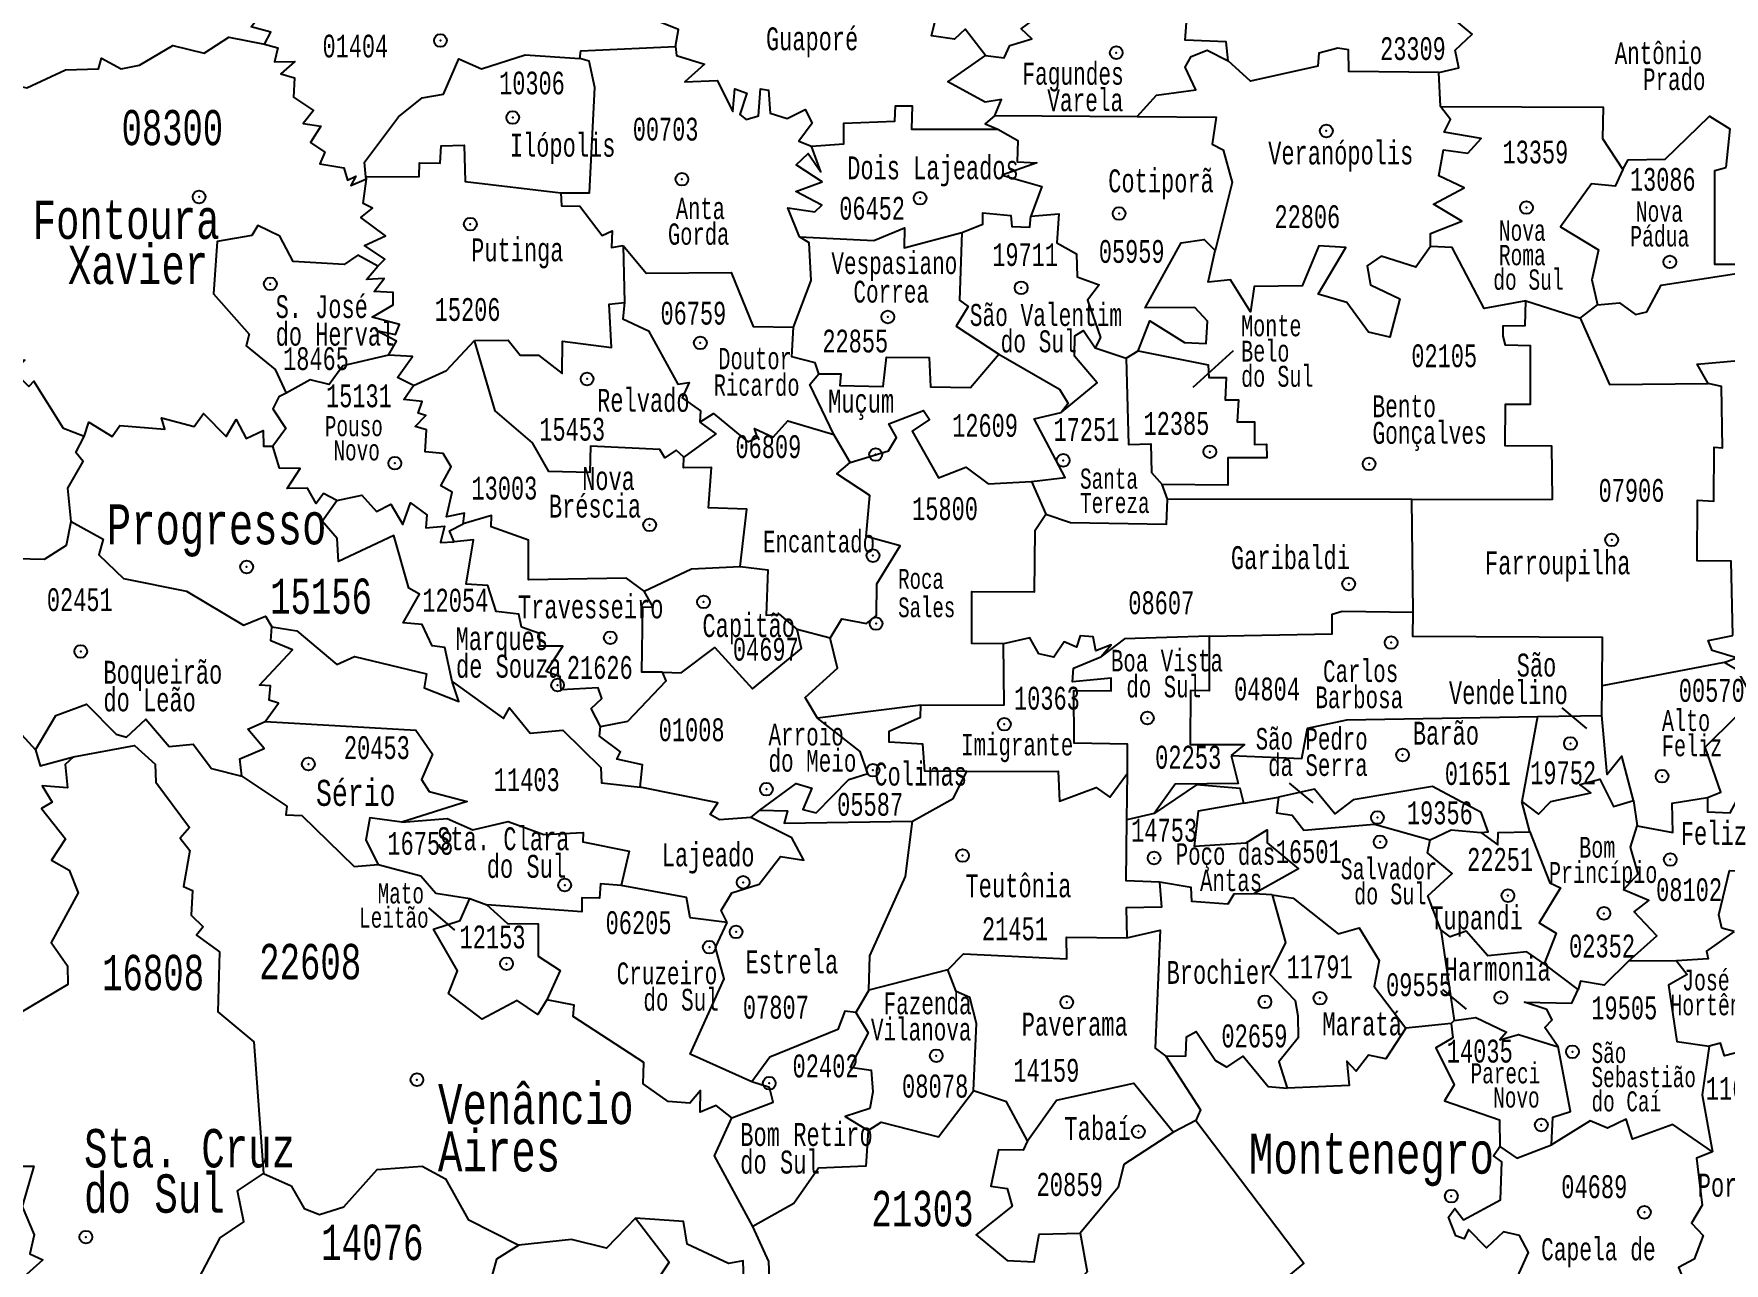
# Model space of a CAD drawing. Header units: millimetres. Extents: x 9851 to 10267, y 23387 to 23778.
# Drawn here: x 10066.13 to 10078.07, y 23427.43 to 23436.12 of the extents above; entities that cross this region are included whole.
import ezdxf
from ezdxf.enums import TextEntityAlignment as Align

# ---------------------------------------------------------------- set-up
doc = ezdxf.new("R2010")
doc.units = ezdxf.units.MM
doc.layers.add('3', color=7, linetype='Continuous')
doc.styles.add('MONOTXT', font='MONOTXT', dxfattribs={"height": 0.2})

# ---------------------------------------------------------------- blocks, each defined once
blk = doc.blocks.new('SEDE')
at = {"layer": '3', "color": 7, "linetype": 'Continuous'}
blk.add_circle((0, 0), 0.00451, dxfattribs=at)

msp = doc.modelspace()

# ---------------------------------------------------------------- linework, layer by layer
at = {"color": 7, "linetype": 'Continuous'}
for p, q in [((10076.064, 23435.605), (10076.052, 23435.845)), ((10072.917, 23435.542), (10073.922, 23435.535)), ((10068.476, 23435.093), (10068.471, 23435.109)), ((10070.291, 23434.622), (10070.299, 23434.221)), ((10076.668, 23434.233), (10077.052, 23434.109)), ((10077.052, 23434.109), (10077.175, 23434.204)), ((10073.625, 23433.9), (10073.843, 23433.828)), ((10073.843, 23433.828), (10073.929, 23433.878)), ((10074.6, 23433.879), (10074.315, 23433.62)), ((10071.895, 23433.09), (10071.779, 23433.289)), ((10073.174, 23432.955), (10073.277, 23432.726)), ((10074.135, 23432.83), (10074.098, 23432.935)), ((10075.863, 23432.828), (10074.135, 23432.83)), ((10075.872, 23432.032), (10075.863, 23432.828)), ((10071.752, 23431.85), (10071.519, 23431.91)), ((10078.068, 23431.676), (10077.208, 23431.513)), ((10077.205, 23431.302), (10077.208, 23431.513)), ((10072.394, 23431.375), (10071.664, 23431.283)), ((10076.751, 23431.296), (10076.639, 23430.695)), ((10076.751, 23431.296), (10077.205, 23431.302)), ((10076.922, 23431.356), (10077.095, 23431.211)), ((10073.849, 23430.565), (10073.854, 23430.896)), ((10075.165, 23430.686), (10074.999, 23430.825)), ((10074.676, 23430.683), (10074.921, 23430.725)), ((10076.695, 23430.48), (10076.639, 23430.695)), ((10077.429, 23430.702), (10077.454, 23430.524)), ((10071.192, 23430.582), (10071.256, 23430.635)), ((10074.041, 23430.611), (10073.849, 23430.565)), ((10069.207, 23430.011), (10069.327, 23429.964)), ((10074.875, 23430.036), (10074.747, 23430.043)), ((10069.101, 23429.787), (10068.918, 23429.943)), ((10076.067, 23429.789), (10076.162, 23429.148)), ((10072.583, 23429.505), (10072.025, 23429.362)), ((10077.038, 23429.368), (10076.797, 23429.549)), ((10077.733, 23429.569), (10077.393, 23429.568)), ((10072.025, 23429.362), (10071.933, 23429.205)), ((10076.078, 23429.368), (10076.245, 23429.228)), ((10076.14, 23429.126), (10075.819, 23429.095)), ((10076.14, 23429.126), (10076.162, 23429.148)), ((10074.336, 23428.441), (10074.178, 23428.359))]:
    msp.add_line(p, q, dxfattribs=at)
for points in [[(10072.849, 23435.965), (10072.706, 23436.151), (10072.631, 23436.081), (10072.468, 23436.105), (10072.495, 23436.211), (10072.398, 23436.436), (10072.172, 23436.379), (10072.129, 23436.464), (10072.351, 23436.524), (10072.405, 23436.625), (10072.063, 23436.763), (10072.087, 23436.843), (10072.247, 23436.902), (10072.28, 23436.999), (10072.394, 23436.948), (10072.449, 23437.054)], [(10067.755, 23436.046), (10067.8, 23436.131), (10067.663, 23436.169), (10067.79, 23436.33), (10067.628, 23436.317), (10067.701, 23436.375), (10067.641, 23436.394), (10067.657, 23436.51), (10067.478, 23436.577), (10067.484, 23436.663)], [(10072.849, 23435.965), (10072.981, 23435.948), (10073.023, 23436.036), (10073.177, 23436.082), (10073.103, 23436.154), (10073.237, 23436.252), (10073.21, 23436.497), (10073.594, 23436.516)], [(10074.564, 23435.928), (10074.55, 23436.061), (10074.26, 23436.073), (10074.275, 23436.259), (10074.061, 23436.512)], [(10070.66, 23436.03), (10070.68, 23436.149), (10070.431, 23436.248), (10070.583, 23436.377)], [(10076.052, 23435.845), (10076.195, 23435.878), (10076.169, 23436.002), (10076.288, 23436.115), (10076.138, 23436.241)], [(10065.799, 23434.439), (10065.848, 23434.616), (10065.766, 23434.626), (10065.846, 23434.876), (10065.77, 23434.944), (10065.815, 23434.982), (10065.718, 23435.31), (10065.898, 23435.402), (10065.829, 23435.477), (10065.874, 23435.583), (10065.779, 23435.624), (10065.936, 23435.71), (10065.883, 23435.779), (10066.076, 23435.738), (10066.349, 23435.865), (10066.583, 23435.871), (10066.605, 23435.947), (10066.744, 23435.87), (10066.872, 23435.896), (10067.108, 23436.037), (10067.33, 23435.981), (10067.504, 23436.096), (10067.755, 23436.046)], [(10067.755, 23436.046), (10067.851, 23436.019), (10067.826, 23435.92), (10067.971, 23435.924), (10067.871, 23435.836), (10067.967, 23435.807), (10067.961, 23435.671), (10068.103, 23435.576), (10068.03, 23435.486), (10068.153, 23435.466), (10068.082, 23435.35), (10068.182, 23435.282), (10068.147, 23435.199), (10068.317, 23435.171), (10068.342, 23435.084), (10068.401, 23435.112), (10068.367, 23435.046), (10068.476, 23435.093)], [(10068.471, 23435.109), (10068.462, 23435.211), (10068.702, 23435.531), (10068.87, 23435.666), (10069.021, 23435.691), (10069.13, 23435.942), (10069.29, 23435.872), (10069.597, 23435.969), (10069.985, 23435.943)], [(10069.85, 23434.995), (10070.053, 23434.996), (10070.089, 23435.739), (10070.049, 23435.926), (10069.985, 23435.943)], [(10069.985, 23435.943), (10069.99, 23435.998), (10070.66, 23436.03)], [(10070.66, 23436.03), (10070.668, 23435.965), (10070.865, 23435.903), (10070.725, 23435.779), (10070.954, 23435.789), (10071.064, 23435.569), (10071.08, 23435.729), (10071.165, 23435.7), (10071.114, 23435.549), (10071.16, 23435.514), (10071.247, 23435.54), (10071.26, 23435.729), (10071.316, 23435.72), (10071.329, 23435.558), (10071.448, 23435.521), (10071.577, 23435.583), (10071.625, 23435.488), (10071.531, 23435.359), (10071.621, 23435.324)], [(10072.917, 23435.542), (10072.964, 23435.655), (10072.847, 23435.635), (10072.583, 23435.78), (10072.849, 23435.965)], [(10073.922, 23435.535), (10074.058, 23435.685), (10074.335, 23435.723), (10074.26, 23435.882), (10074.304, 23435.958), (10074.415, 23436.002), (10074.564, 23435.928)], [(10076.052, 23435.845), (10075.418, 23435.852), (10075.415, 23436.006), (10075.339, 23436.018), (10075.206, 23435.982), (10075.197, 23435.889), (10074.722, 23435.784), (10074.564, 23435.928)], [(10071.621, 23435.324), (10071.849, 23435.342), (10071.849, 23435.487), (10072.21, 23435.501), (10072.214, 23435.61), (10072.331, 23435.61), (10072.327, 23435.446), (10072.937, 23435.445)], [(10075.993, 23434.616), (10075.995, 23434.709), (10076.215, 23434.794), (10076.016, 23434.915), (10076.232, 23435.031), (10076.054, 23435.116), (10076.085, 23435.299), (10076.257, 23435.275), (10076.352, 23435.379), (10076.091, 23435.424), (10076.135, 23435.513), (10076.064, 23435.605)], [(10076.064, 23435.605), (10077.213, 23435.6), (10077.209, 23435.379), (10077.352, 23435.161)], [(10072.917, 23435.542), (10072.848, 23435.483), (10072.937, 23435.445)], [(10072.937, 23435.445), (10073.078, 23435.364), (10073.074, 23435.214), (10073.212, 23435.208), (10072.968, 23435.121), (10073.248, 23435.041), (10073.17, 23434.83)], [(10073.922, 23435.535), (10074.479, 23435.53), (10074.452, 23435.34), (10074.529, 23435.299), (10074.593, 23435.068), (10074.472, 23434.587)], [(10077.352, 23435.161), (10077.391, 23435.228), (10077.651, 23435.234), (10077.966, 23435.536), (10078.108, 23435.447), (10078.081, 23435.175)], [(10068.471, 23435.109), (10068.849, 23435.111), (10068.852, 23435.208), (10068.997, 23435.205), (10069.004, 23435.326), (10069.166, 23435.333), (10069.175, 23435.075), (10069.85, 23434.995)], [(10071.537, 23434.684), (10071.453, 23434.888), (10071.645, 23434.86), (10071.694, 23434.908), (10071.51, 23435.005), (10071.697, 23435.074), (10071.513, 23435.193), (10071.597, 23435.274), (10071.687, 23435.144), (10071.621, 23435.324)], [(10068.556, 23434.476), (10068.606, 23434.527), (10068.462, 23434.623), (10068.611, 23434.691), (10068.437, 23434.82), (10068.519, 23434.887), (10068.454, 23434.92), (10068.476, 23435.093)], [(10077.352, 23435.161), (10077.299, 23435.043), (10077.131, 23435.059), (10076.912, 23434.755), (10077.18, 23434.592), (10077.133, 23434.381), (10077.175, 23434.204)], [(10077.175, 23434.204), (10077.329, 23434.217), (10077.443, 23434.135), (10077.522, 23434.155), (10077.624, 23434.343), (10078.155, 23434.426), (10078.3, 23434.364), (10078.293, 23434.488), (10078.002, 23434.49), (10078.002, 23435.152), (10078.081, 23435.175)], [(10069.85, 23434.995), (10069.855, 23434.904), (10069.983, 23434.901), (10070.142, 23434.693), (10070.212, 23434.726), (10070.208, 23434.609), (10070.291, 23434.622)], [(10072.683, 23434.714), (10072.832, 23434.773), (10072.832, 23434.854), (10073.03, 23434.835), (10073.035, 23434.758), (10073.163, 23434.753), (10073.17, 23434.83)], [(10073.17, 23434.83), (10073.369, 23434.847), (10073.354, 23434.642), (10073.493, 23434.565), (10073.497, 23434.402), (10073.653, 23434.345), (10073.57, 23434.238), (10073.663, 23433.972), (10073.625, 23433.9)], [(10068.556, 23434.476), (10068.415, 23434.554), (10068.32, 23434.489), (10067.959, 23434.511), (10067.864, 23434.69), (10067.71, 23434.765), (10067.666, 23434.693), (10067.421, 23434.651), (10067.395, 23434.282), (10067.648, 23433.996), (10067.626, 23433.914), (10067.832, 23433.747), (10067.909, 23433.581)], [(10071.537, 23434.684), (10072.06, 23434.659), (10072.277, 23434.749), (10072.276, 23434.607), (10072.683, 23434.714)], [(10070.291, 23434.622), (10070.453, 23434.428), (10071.052, 23434.433), (10071.208, 23434.051), (10071.493, 23434.046)], [(10071.493, 23434.046), (10071.619, 23434.375), (10071.605, 23434.643), (10071.537, 23434.684)], [(10072.683, 23434.714), (10072.667, 23434.238), (10072.727, 23434.193), (10072.643, 23434.054), (10072.945, 23433.855)], [(10073.929, 23433.878), (10074.011, 23434.09), (10074.257, 23433.937), (10074.409, 23433.93), (10074.418, 23434.088), (10074.33, 23434.186), (10073.977, 23434.182), (10074.232, 23434.642), (10074.394, 23434.665), (10074.472, 23434.587)], [(10075.993, 23434.616), (10075.89, 23434.471), (10075.646, 23434.547), (10075.546, 23434.479), (10075.57, 23434.346), (10075.778, 23434.246), (10075.707, 23433.976), (10075.556, 23434.011), (10075.402, 23434.221), (10075.2, 23434.279), (10075.396, 23434.608), (10075.204, 23434.621), (10075.087, 23434.339), (10074.748, 23434.333), (10074.723, 23434.154), (10074.58, 23434.381), (10074.423, 23434.363), (10074.472, 23434.587)], [(10076.668, 23434.233), (10076.373, 23434.179), (10076.147, 23434.608), (10075.993, 23434.616)], [(10066.481, 23433.274), (10066.336, 23433.331), (10066.127, 23433.665), (10066.092, 23433.628), (10065.98, 23433.735), (10066.064, 23433.813), (10065.997, 23433.809), (10066.003, 23433.942), (10065.797, 23433.964), (10065.873, 23434.254), (10065.783, 23434.308), (10065.799, 23434.439)], [(10068.632, 23433.849), (10068.688, 23433.948), (10068.544, 23434.023), (10068.682, 23433.995), (10068.71, 23434.065), (10068.517, 23434.117), (10068.665, 23434.205), (10068.664, 23434.29), (10068.531, 23434.297), (10068.602, 23434.389), (10068.477, 23434.384), (10068.556, 23434.476)], [(10077.955, 23433.648), (10077.877, 23433.784), (10079.654, 23433.942), (10079.652, 23434.382)], [(10069.24, 23433.953), (10069.478, 23433.955), (10069.562, 23433.849), (10069.692, 23433.849), (10069.859, 23433.719), (10069.861, 23433.947), (10070.208, 23433.902), (10070.191, 23434.209), (10070.299, 23434.221)], [(10070.299, 23434.221), (10070.288, 23434.106), (10070.468, 23434.021), (10070.676, 23433.643), (10070.757, 23433.655), (10070.706, 23433.548), (10070.837, 23433.455), (10070.832, 23433.374)], [(10075.863, 23432.828), (10076.855, 23432.83), (10076.852, 23433.205), (10076.521, 23433.208), (10076.525, 23433.503), (10076.701, 23433.502), (10076.7, 23433.915), (10076.524, 23433.92), (10076.508, 23433.982), (10076.508, 23434.055), (10076.664, 23434.059), (10076.668, 23434.233)], [(10071.673, 23433.716), (10071.647, 23433.794), (10071.481, 23433.836), (10071.493, 23434.046)], [(10073.384, 23433.443), (10073.639, 23433.653), (10073.48, 23433.841), (10073.481, 23433.986), (10073.543, 23434.023), (10073.625, 23433.9)], [(10077.052, 23434.109), (10077.258, 23433.641), (10077.955, 23433.648)], [(10068.808, 23433.633), (10069.042, 23433.741), (10069.24, 23433.953)], [(10070.718, 23433.127), (10070.665, 23433.178), (10070.584, 23433.123), (10070.55, 23433.183), (10070.059, 23433.206), (10070.055, 23433.02), (10069.766, 23433.027), (10069.65, 23433.23), (10069.386, 23433.455), (10069.24, 23433.953)], [(10068.632, 23433.849), (10068.309, 23433.772), (10068.213, 23433.641), (10068.078, 23433.673), (10067.909, 23433.581)], [(10068.808, 23433.633), (10068.695, 23433.691), (10068.802, 23433.838), (10068.632, 23433.849)], [(10071.673, 23433.716), (10071.827, 23433.717), (10071.822, 23433.633), (10072.128, 23433.628), (10072.151, 23433.835), (10072.451, 23433.833), (10072.461, 23433.625), (10072.743, 23433.621), (10072.945, 23433.855)], [(10072.945, 23433.855), (10073.372, 23433.607), (10073.433, 23433.506), (10073.384, 23433.443)], [(10073.843, 23433.828), (10073.86, 23433.217), (10074.018, 23433.221), (10074.024, 23433.02), (10074.098, 23432.935)], [(10073.929, 23433.878), (10074.423, 23433.781), (10074.428, 23433.691), (10074.55, 23433.691), (10074.544, 23433.532), (10074.637, 23433.533), (10074.627, 23433.378), (10074.75, 23433.378), (10074.75, 23433.218), (10074.835, 23433.22), (10074.837, 23433.122), (10074.561, 23433.122), (10074.562, 23432.929), (10074.098, 23432.935)], [(10071.779, 23433.289), (10071.608, 23433.642), (10071.673, 23433.716)], [(10067.909, 23433.581), (10067.857, 23433.553), (10067.815, 23433.469), (10067.906, 23433.331), (10067.815, 23433.205)], [(10069.16, 23432.656), (10069.169, 23432.733), (10069.042, 23432.706), (10069.083, 23432.88), (10069.001, 23432.925), (10069.074, 23433.059), (10069.018, 23433.154), (10068.891, 23433.165), (10068.9, 23433.32), (10068.821, 23433.345), (10068.895, 23433.421), (10068.842, 23433.439), (10068.871, 23433.522), (10068.74, 23433.536), (10068.808, 23433.633)], [(10078.131, 23431.867), (10078.119, 23432.392), (10077.878, 23432.395), (10077.881, 23432.823), (10077.996, 23432.818), (10077.997, 23433.198), (10078.056, 23433.194), (10078.051, 23433.627), (10077.955, 23433.648)], [(10066.481, 23433.274), (10066.516, 23433.375), (10066.68, 23433.274), (10066.734, 23433.351), (10067.051, 23433.326), (10067.028, 23433.406), (10067.259, 23433.344), (10067.324, 23433.437), (10067.485, 23433.273), (10067.555, 23433.394), (10067.627, 23433.26), (10067.747, 23433.315), (10067.75, 23433.205), (10067.815, 23433.205)], [(10070.832, 23433.374), (10070.928, 23433.436), (10071.171, 23433.235), (10071.239, 23433.267), (10071.218, 23433.33), (10071.35, 23433.268), (10071.453, 23433.385), (10071.779, 23433.289)], [(10071.895, 23433.09), (10072.165, 23433.172), (10072.222, 23433.266), (10072.167, 23433.363), (10072.413, 23433.458), (10072.454, 23433.394), (10072.333, 23433.311), (10072.519, 23432.981), (10072.712, 23433.057), (10072.87, 23432.94), (10073.174, 23432.955)], [(10073.174, 23432.955), (10073.413, 23432.983), (10073.195, 23433.398), (10073.384, 23433.443)], [(10070.832, 23433.374), (10070.945, 23433.292), (10070.718, 23433.127)], [(10066.39, 23432.674), (10066.367, 23432.908), (10066.474, 23433.096), (10066.424, 23433.16), (10066.481, 23433.274)], [(10068.268, 23432.822), (10068.172, 23432.87), (10068.121, 23432.8), (10068.06, 23432.909), (10067.917, 23432.907), (10068.008, 23433.048), (10067.863, 23433.049), (10067.815, 23433.205)], [(10071.117, 23432.356), (10071.164, 23432.761), (10070.892, 23432.769), (10070.915, 23433.055), (10070.716, 23433.053), (10070.718, 23433.127)], [(10071.752, 23431.85), (10071.836, 23431.985), (10072.009, 23431.952), (10072.081, 23432.01), (10072.082, 23432.232), (10072.247, 23432.501), (10072.008, 23432.568), (10072.032, 23432.858), (10071.8, 23433.011), (10071.895, 23433.09)], [(10069.083, 23431.544), (10069.03, 23431.783), (10068.94, 23431.795), (10068.87, 23431.945), (10068.736, 23431.957), (10068.851, 23432.161), (10068.777, 23432.203), (10068.669, 23432.575), (10068.278, 23432.39), (10068.27, 23432.553), (10068.164, 23432.676), (10068.268, 23432.822)], [(10068.268, 23432.822), (10068.443, 23432.86), (10068.547, 23432.743), (10068.648, 23432.795), (10068.733, 23432.652), (10068.788, 23432.805), (10068.902, 23432.721), (10068.896, 23432.629), (10069.027, 23432.641), (10069, 23432.526), (10069.096, 23432.529)], [(10073.277, 23432.726), (10073.45, 23432.666), (10074.128, 23432.655), (10074.135, 23432.83)], [(10070.439, 23432.181), (10070.313, 23432.274), (10069.621, 23432.261), (10069.622, 23432.542), (10069.357, 23432.636), (10069.36, 23432.715), (10069.16, 23432.656)], [(10072.978, 23431.81), (10072.753, 23431.812), (10072.754, 23432.178), (10073.197, 23432.177), (10073.202, 23432.611), (10073.277, 23432.726)], [(10065.635, 23432.381), (10065.75, 23432.335), (10065.9, 23432.361), (10065.896, 23432.414), (10066.202, 23432.407), (10066.357, 23432.506), (10066.39, 23432.674)], [(10066.39, 23432.674), (10066.617, 23432.548), (10066.585, 23432.437), (10066.759, 23432.27), (10067.205, 23432.181), (10067.608, 23431.941), (10067.763, 23432.005), (10067.808, 23431.928)], [(10069.096, 23432.529), (10069.064, 23432.607), (10069.16, 23432.656)], [(10070.131, 23431.226), (10070.063, 23431.352), (10070.139, 23431.423), (10070.114, 23431.497), (10069.853, 23431.485), (10069.845, 23431.575), (10069.745, 23431.613), (10069.863, 23431.792), (10069.702, 23431.793), (10069.698, 23431.883), (10069.573, 23431.927), (10069.552, 23432.018), (10069.394, 23432.038), (10069.333, 23432.221), (10069.18, 23432.231), (10069.232, 23432.543), (10069.096, 23432.529)], [(10070.439, 23432.181), (10070.774, 23432.34), (10071.117, 23432.356)], [(10071.117, 23432.356), (10071.312, 23432.331), (10071.3, 23432.012), (10071.392, 23432.019), (10071.519, 23431.91)], [(10070.568, 23431.608), (10070.421, 23431.61), (10070.43, 23432.071), (10070.502, 23432.069), (10070.439, 23432.181)], [(10074.43, 23431.864), (10075.3, 23431.879), (10075.299, 23432.018), (10075.37, 23432.039), (10075.872, 23432.032)], [(10077.208, 23431.513), (10077.21, 23431.854), (10075.87, 23431.86), (10075.872, 23432.032)], [(10067.761, 23431.261), (10067.856, 23431.39), (10067.789, 23431.411), (10067.798, 23431.513), (10067.72, 23431.516), (10067.953, 23431.767), (10067.802, 23431.83), (10067.808, 23431.928)], [(10067.808, 23431.928), (10067.984, 23431.902), (10068.267, 23431.664), (10068.392, 23431.719), (10068.9, 23431.598), (10068.885, 23431.498), (10069.128, 23431.401), (10069.083, 23431.544)], [(10070.568, 23431.608), (10070.7, 23431.603), (10070.937, 23431.783), (10071.203, 23431.491), (10071.549, 23431.777), (10071.519, 23431.91)], [(10073.665, 23431.716), (10073.738, 23431.802), (10073.629, 23431.759), (10073.611, 23431.859), (10073.518, 23431.865), (10073.492, 23431.785), (10073.405, 23431.824), (10073.332, 23431.714), (10073.228, 23431.738), (10073.163, 23431.852), (10072.978, 23431.81)], [(10074.43, 23431.864), (10073.831, 23431.844), (10073.665, 23431.716)], [(10074.43, 23431.864), (10074.43, 23431.478), (10074.299, 23431.479), (10074.296, 23431.099), (10074.679, 23431.098), (10074.585, 23431.02)], [(10078.068, 23431.676), (10078.157, 23431.711), (10077.983, 23431.762), (10077.956, 23431.832), (10078.131, 23431.867)], [(10071.664, 23431.283), (10071.576, 23431.429), (10071.804, 23431.638), (10071.752, 23431.85)], [(10072.394, 23431.375), (10072.981, 23431.378), (10072.978, 23431.81)], [(10073.854, 23430.896), (10073.853, 23431.101), (10073.476, 23431.108), (10073.474, 23431.48), (10073.739, 23431.478), (10073.738, 23431.566), (10073.464, 23431.541), (10073.472, 23431.638), (10073.665, 23431.716)], [(10077.951, 23430.724), (10078.046, 23430.76), (10077.935, 23431.079), (10078.154, 23431.295), (10078.37, 23431.246), (10078.162, 23431.623), (10078.068, 23431.676)], [(10069.083, 23431.544), (10069.445, 23431.281), (10069.487, 23431.356), (10069.633, 23431.179), (10069.864, 23431.2), (10070.133, 23430.935), (10070.137, 23430.827), (10070.411, 23430.796)], [(10070.131, 23431.226), (10070.323, 23431.263), (10070.594, 23431.548), (10070.568, 23431.608)], [(10065.431, 23431.481), (10065.733, 23431.334), (10065.865, 23431.356), (10066.138, 23431.061)], [(10066.138, 23431.061), (10066.282, 23431.302), (10066.498, 23431.382), (10066.707, 23431.171), (10066.78, 23431.15), (10066.918, 23431.276), (10067.083, 23431.084), (10067.251, 23431.1), (10067.381, 23430.929), (10067.597, 23430.874)], [(10071.256, 23430.635), (10071.513, 23430.823), (10071.623, 23430.79), (10071.559, 23430.638), (10071.654, 23430.616), (10071.884, 23430.85), (10072.019, 23430.894), (10071.965, 23431.049), (10071.664, 23431.283)], [(10072.717, 23430.908), (10072.422, 23430.91), (10072.408, 23431.101), (10072.17, 23431.114), (10072.169, 23431.191), (10072.391, 23431.29), (10072.394, 23431.375)], [(10074.585, 23431.02), (10075.085, 23431), (10075.124, 23431.214), (10075.403, 23431.271), (10076.751, 23431.296)], [(10077.429, 23430.702), (10077.345, 23431.016), (10077.243, 23430.886), (10077.205, 23431.302)], [(10067.597, 23430.874), (10067.582, 23430.996), (10067.753, 23431.07), (10067.638, 23431.205), (10067.761, 23431.261)], [(10067.761, 23431.261), (10068.825, 23431.198), (10068.942, 23431.03), (10068.866, 23430.85), (10068.919, 23430.766), (10069.188, 23430.695), (10068.727, 23430.55)], [(10070.411, 23430.796), (10070.426, 23430.955), (10070.245, 23430.995), (10070.271, 23431.047), (10070.123, 23431.156), (10070.131, 23431.226)], [(10066.138, 23431.061), (10066.17, 23430.948), (10066.407, 23431.011)], [(10066.407, 23431.011), (10066.838, 23431.09), (10066.983, 23430.959), (10066.988, 23430.831), (10067.226, 23430.511), (10067.16, 23430.435), (10067.228, 23430.35), (10067.184, 23430.094), (10067.248, 23430.067), (10067.237, 23429.893), (10067.322, 23429.81), (10067.276, 23429.751), (10067.439, 23429.633), (10067.427, 23429.209), (10067.68, 23428.998), (10067.749, 23428.067)], [(10066.407, 23431.011), (10066.347, 23430.956), (10066.364, 23430.792), (10066.185, 23430.807), (10066.256, 23430.691), (10066.18, 23430.645), (10066.35, 23430.431), (10066.252, 23430.28), (10066.376, 23430.21), (10066.44, 23430.051), (10066.249, 23429.699), (10066.364, 23429.535), (10066.367, 23429.403), (10066.019, 23429.194), (10066.043, 23429.15), (10065.528, 23429.165), (10065.19, 23429.023), (10064.95, 23429.029)], [(10072.334, 23430.557), (10072.622, 23430.717), (10072.717, 23430.908)], [(10072.717, 23430.908), (10073.364, 23430.91), (10073.373, 23430.698), (10073.632, 23430.793), (10073.729, 23430.726), (10073.854, 23430.896)], [(10074.585, 23431.02), (10074.634, 23430.822), (10074.19, 23430.817), (10074.041, 23430.611)], [(10067.597, 23430.874), (10067.913, 23430.663), (10067.907, 23430.601), (10068.019, 23430.596), (10068.389, 23430.237), (10068.56, 23430.249)], [(10071.192, 23430.582), (10070.971, 23430.565), (10070.905, 23430.604), (10070.958, 23430.686), (10070.411, 23430.796)], [(10074.676, 23430.683), (10074.65, 23430.788), (10074.34, 23430.813), (10074.041, 23430.611)], [(10076.35, 23430.477), (10076.401, 23430.482), (10076.351, 23430.618), (10076.008, 23430.8), (10075.448, 23430.706), (10075.317, 23430.608), (10075.174, 23430.782), (10074.921, 23430.725)], [(10076.639, 23430.695), (10076.758, 23430.606), (10076.844, 23430.694), (10077.126, 23430.757), (10077.05, 23430.815), (10077.191, 23430.853), (10077.288, 23430.66), (10077.429, 23430.702)], [(10077.951, 23430.724), (10077.95, 23430.621), (10078.112, 23430.616), (10078.202, 23430.785), (10078.442, 23430.825), (10078.434, 23430.896), (10078.496, 23430.895)], [(10074.676, 23430.683), (10074.353, 23430.628), (10074.324, 23430.38), (10074.692, 23430.403), (10074.841, 23430.494), (10074.84, 23430.404), (10075.061, 23430.22), (10074.747, 23430.043)], [(10074.921, 23430.725), (10074.906, 23430.615), (10075.017, 23430.599), (10075.098, 23430.493), (10075.598, 23430.536), (10075.992, 23430.425)], [(10077.454, 23430.524), (10077.705, 23430.476), (10077.702, 23430.684), (10077.951, 23430.724)], [(10078.139, 23429.777), (10078.053, 23429.801), (10078.03, 23429.895), (10078.106, 23430.207), (10078.267, 23430.201), (10078.288, 23430.346), (10078.534, 23430.34), (10078.562, 23430.464), (10078.27, 23430.465), (10078.399, 23430.576), (10078.69, 23430.624), (10078.782, 23430.709)], [(10068.727, 23430.55), (10068.501, 23430.58), (10068.472, 23430.423), (10068.56, 23430.249)], [(10068.727, 23430.55), (10069.047, 23430.575), (10069.229, 23430.494), (10069.477, 23430.553), (10069.729, 23430.461), (10070.007, 23430.475), (10070.005, 23430.411), (10070.332, 23430.344), (10070.276, 23430.101)], [(10071.025, 23429.841), (10070.983, 23429.924), (10071.059, 23430.05), (10071.25, 23430.111), (10071.401, 23430.306), (10071.567, 23430.281), (10071.482, 23430.438), (10071.192, 23430.582)], [(10071.256, 23430.635), (10071.45, 23430.629), (10071.428, 23430.541), (10072.334, 23430.557)], [(10072.025, 23429.362), (10072.033, 23429.604), (10072.286, 23430.166), (10072.334, 23430.557)], [(10074.079, 23430.126), (10073.843, 23430.135), (10073.849, 23430.565)], [(10075.992, 23430.425), (10076.139, 23430.495), (10076.35, 23430.477)], [(10076.35, 23430.477), (10076.47, 23430.388), (10076.471, 23430.477), (10076.695, 23430.48)], [(10076.695, 23430.48), (10076.838, 23430.12), (10076.913, 23430.085), (10076.761, 23429.839), (10076.883, 23429.765), (10076.797, 23429.549)], [(10077.393, 23429.568), (10077.593, 23429.747), (10077.432, 23429.916), (10077.537, 23429.996), (10077.357, 23430.071), (10077.462, 23430.184), (10077.408, 23430.373), (10077.454, 23430.524)], [(10076.067, 23429.789), (10075.975, 23430.029), (10076.148, 23430.186), (10075.973, 23430.332), (10075.992, 23430.425)], [(10068.56, 23430.249), (10068.86, 23430.17), (10068.967, 23430.047), (10069.207, 23430.011)], [(10070.276, 23430.101), (10070.13, 23430.113), (10070.124, 23430.012), (10069.999, 23430.015), (10069.999, 23429.916), (10069.327, 23429.964)], [(10071.025, 23429.841), (10070.764, 23429.873), (10070.738, 23430.017), (10070.276, 23430.101)], [(10074.079, 23430.126), (10074.094, 23429.948), (10073.843, 23429.944), (10073.849, 23429.731)], [(10074.747, 23430.043), (10074.604, 23430.04), (10074.562, 23429.97), (10074.308, 23429.988), (10074.303, 23430.088), (10074.079, 23430.126)], [(10069.75, 23429.293), (10069.688, 23429.191), (10069.542, 23429.29), (10069.293, 23429.158), (10069.055, 23429.339), (10069.119, 23429.499), (10068.951, 23429.793), (10069.139, 23429.854), (10069.207, 23430.011)], [(10069.327, 23429.964), (10069.473, 23429.833), (10069.69, 23429.832), (10069.689, 23429.602), (10069.844, 23429.501), (10069.75, 23429.293)], [(10074.875, 23430.036), (10074.97, 23429.699), (10074.859, 23429.475), (10075.039, 23429.289), (10075.057, 23429.182), (10075.06, 23429.026), (10074.922, 23428.856), (10074.981, 23428.671)], [(10074.875, 23430.036), (10075.024, 23430.013), (10075.341, 23429.76), (10075.491, 23429.803), (10075.632, 23429.573), (10075.597, 23429.388), (10075.819, 23429.095)], [(10071.199, 23428.714), (10070.763, 23428.911), (10071.003, 23429.442), (10070.943, 23429.663), (10071.025, 23429.841)], [(10072.583, 23429.505), (10072.695, 23429.618), (10073.425, 23429.584), (10073.422, 23429.736), (10073.849, 23429.731)], [(10073.849, 23429.731), (10074.084, 23429.786), (10074.049, 23428.953), (10074.123, 23428.897)], [(10076.797, 23429.549), (10076.675, 23429.632), (10076.398, 23429.605), (10076.246, 23429.778), (10076.134, 23429.738), (10076.067, 23429.789)], [(10078.139, 23429.777), (10077.943, 23429.637), (10077.956, 23429.583), (10077.733, 23429.569)], [(10072.766, 23428.651), (10072.787, 23429.128), (10072.74, 23429.311), (10072.642, 23429.353), (10072.583, 23429.505)], [(10077.393, 23429.568), (10077.222, 23429.397), (10077.053, 23429.426), (10077.038, 23429.368)], [(10077.733, 23429.569), (10077.808, 23429.474), (10077.676, 23429.397), (10077.735, 23428.999), (10077.963, 23428.966)], [(10076.897, 23428.963), (10076.802, 23429.099), (10076.853, 23429.153), (10076.816, 23429.226), (10076.658, 23429.278), (10076.993, 23429.271), (10077.038, 23429.368)], [(10071.059, 23428.46), (10070.948, 23428.547), (10070.833, 23428.5), (10070.836, 23428.654), (10070.76, 23428.563), (10070.609, 23428.575), (10070.431, 23428.701), (10070.436, 23428.851), (10069.938, 23429.177), (10069.944, 23429.257), (10069.75, 23429.293)], [(10071.933, 23429.205), (10071.857, 23429.215), (10071.806, 23429.084), (10071.327, 23428.89), (10071.199, 23428.714)], [(10071.933, 23429.205), (10072.022, 23429.061), (10071.895, 23428.818), (10072.043, 23428.797), (10072.053, 23428.645), (10072.034, 23428.527), (10071.859, 23428.47), (10072.022, 23428.372)], [(10076.14, 23429.126), (10076.152, 23429.026), (10076.032, 23428.956), (10076.161, 23428.694), (10076.093, 23428.581), (10076.482, 23428.447), (10076.483, 23428.257)], [(10076.162, 23429.148), (10076.315, 23429.17), (10076.531, 23429.066), (10076.484, 23429.011), (10076.616, 23429.048), (10076.897, 23428.963)], [(10064.95, 23429.029), (10064.919, 23428.803), (10065.528, 23428.703), (10065.526, 23428.507), (10065.731, 23428.502), (10065.94, 23428.12), (10066.127, 23428.118), (10066.043, 23427.835), (10066.128, 23427.635), (10066.099, 23427.5), (10066.19, 23427.458), (10066.007, 23427.292), (10065.887, 23426.78), (10065.984, 23426.539)], [(10074.123, 23428.897), (10074.265, 23428.898), (10074.27, 23429.033), (10074.339, 23429.071), (10074.476, 23428.866), (10074.554, 23428.818), (10074.67, 23428.897), (10074.848, 23428.682), (10074.981, 23428.671)], [(10075.819, 23429.095), (10075.678, 23428.878), (10075.557, 23428.903), (10075.47, 23428.789), (10075.403, 23428.86), (10075.419, 23428.688), (10074.981, 23428.671)], [(10074.123, 23428.897), (10074.37, 23428.516), (10074.336, 23428.441)], [(10076.85, 23428.269), (10076.858, 23428.466), (10076.982, 23428.504), (10076.897, 23428.963)], [(10077.963, 23428.966), (10077.913, 23428.623), (10077.987, 23428.22)], [(10078.315, 23428.962), (10078.071, 23428.898), (10078.043, 23428.987), (10077.963, 23428.966)], [(10071.059, 23428.46), (10071.35, 23428.571), (10071.325, 23428.675), (10071.199, 23428.714)], [(10072.022, 23428.372), (10072.112, 23428.429), (10072.517, 23428.327), (10072.766, 23428.651)], [(10073.146, 23428.298), (10072.998, 23428.574), (10072.766, 23428.651)], [(10073.146, 23428.298), (10073.351, 23428.586), (10073.898, 23428.705), (10074.178, 23428.359)], [(10071.207, 23427.693), (10070.936, 23428.192), (10071.059, 23428.46)], [(10074.336, 23428.441), (10075.099, 23427.433), (10074.837, 23427.218), (10074.91, 23427.177), (10074.9, 23427.037), (10075.154, 23426.953), (10075.33, 23427.05), (10075.538, 23426.987), (10076.01, 23426.413), (10076.227, 23426.514), (10076.392, 23426.356), (10077.092, 23426.43)], [(10077.987, 23428.22), (10077.707, 23428.413), (10077.42, 23428.31), (10077.376, 23428.45), (10077.245, 23428.387), (10077.122, 23428.44), (10076.85, 23428.269)], [(10072.022, 23428.372), (10072.005, 23428.12), (10071.669, 23428.104), (10071.496, 23427.855), (10071.207, 23427.693)], [(10073.146, 23428.298), (10073.117, 23428.231), (10072.941, 23428.234), (10072.887, 23427.978), (10073.002, 23427.962), (10073.039, 23427.837), (10072.783, 23427.635), (10073.002, 23427.453), (10073.194, 23427.442), (10073.23, 23427.638), (10073.519, 23427.646)], [(10074.178, 23428.359), (10073.828, 23428.13), (10073.788, 23427.968), (10073.519, 23427.646)], [(10077.111, 23426.924), (10076.913, 23426.991), (10076.827, 23427.156), (10076.731, 23427.084), (10076.652, 23427.12), (10076.692, 23427.176), (10076.577, 23427.27), (10076.686, 23427.509), (10076.622, 23427.63), (10076.51, 23427.655), (10076.389, 23427.542), (10076.262, 23427.671), (10076.233, 23427.605), (10076.174, 23427.626), (10076.122, 23427.758), (10076.166, 23427.819), (10076.228, 23427.74), (10076.489, 23427.882), (10076.498, 23428.149), (10076.44, 23428.192), (10076.483, 23428.257)], [(10076.483, 23428.257), (10076.604, 23428.176), (10076.85, 23428.269)], [(10077.987, 23428.22), (10077.874, 23428.176), (10077.913, 23427.844), (10077.839, 23427.716), (10077.921, 23427.629), (10077.856, 23427.463), (10077.747, 23427.403), (10077.788, 23427.302), (10077.682, 23427.042)], [(10067.352, 23426.972), (10067.357, 23427.108), (10067.242, 23427.231), (10067.442, 23427.612), (10067.61, 23427.726), (10067.566, 23427.945), (10067.749, 23428.067)], [(10067.749, 23428.067), (10067.944, 23427.98), (10068.036, 23427.82), (10068.144, 23427.777), (10068.317, 23427.832), (10068.552, 23428.096), (10068.87, 23428.118), (10069.035, 23428.029), (10069.195, 23427.743), (10069.553, 23427.56)], [(10070.377, 23427.752), (10070.172, 23427.539), (10069.925, 23427.602), (10069.553, 23427.56)], [(10070.377, 23427.752), (10070.615, 23427.441), (10070.207, 23426.827), (10070.168, 23426.669), (10070.225, 23426.4), (10070.363, 23426.206), (10070.247, 23426.136), (10070.332, 23425.874), (10070.212, 23425.577), (10070.61, 23425.541), (10070.616, 23425.455)], [(10071.329, 23427.211), (10071.148, 23427.163), (10071.139, 23427.45), (10071.034, 23427.431), (10070.742, 23427.568), (10070.717, 23427.728), (10070.377, 23427.752)], [(10071.329, 23427.211), (10071.319, 23427.445), (10071.207, 23427.693)], [(10069.553, 23427.56), (10069.395, 23427.461), (10069.344, 23427.273), (10068.972, 23427.127), (10068.877, 23427.218), (10068.697, 23427.096), (10068.435, 23427.057), (10068.47, 23426.965), (10068.648, 23426.909), (10068.849, 23426.478)], [(10073.519, 23427.646), (10073.569, 23427.372), (10073.281, 23427.095), (10073.171, 23426.862), (10073.17, 23426.62), (10073.312, 23426.46), (10073.457, 23426.447), (10073.442, 23426.348), (10073.589, 23426.194)]]:
    msp.add_lwpolyline(points, dxfattribs=at)
for p in [(10068.999, 23436.071), (10073.774, 23435.985), (10069.51, 23435.527), (10075.258, 23435.432), (10070.705, 23435.091), (10067.294, 23434.966), (10072.388, 23434.957), (10073.794, 23434.849), (10076.672, 23434.891), (10069.21, 23434.774), (10077.685, 23434.507), (10067.797, 23434.352), (10073.102, 23434.324), (10072.16, 23434.118), (10070.835, 23433.935), (10070.035, 23433.68), (10068.677, 23433.085), (10072.074, 23433.146), (10073.399, 23433.105), (10074.435, 23433.166), (10075.56, 23433.08), (10070.477, 23432.649), (10077.274, 23432.543), (10067.63, 23432.352), (10072.055, 23432.432), (10075.416, 23432.232), (10070.858, 23432.105), (10072.077, 23431.952), (10066.458, 23431.755), (10070.199, 23431.852), (10075.716, 23431.818), (10069.827, 23431.518), (10073.994, 23431.285), (10072.983, 23431.241), (10075.797, 23431.024), (10076.983, 23431.105), (10068.066, 23430.96), (10072.055, 23430.916), (10077.63, 23430.874), (10071.302, 23430.782), (10075.619, 23430.582), (10072.688, 23430.313), (10075.638, 23430.41), (10074.041, 23430.296), (10077.688, 23430.285), (10069.877, 23430.105), (10071.138, 23430.124), (10076.541, 23430.03), (10077.219, 23429.905), (10071.088, 23429.774), (10070.899, 23429.666), (10069.466, 23429.549), (10073.424, 23429.277), (10074.824, 23429.28), (10075.213, 23429.305), (10076.491, 23429.31), (10072.502, 23428.899), (10076.997, 23428.927), (10068.833, 23428.73), (10071.322, 23428.705), (10076.777, 23428.41), (10073.93, 23428.363), (10076.141, 23427.907), (10077.505, 23427.793), (10066.494, 23427.618)]:
    msp.add_point(p, dxfattribs=at)

# ---------------------------------------------------------------- block references
for p, xscale, yscale, zscale, rotation in [((10068.999, 23436.071), 9.999977279573113, 9.999977279573113, 10, 357.221200531999), ((10073.774, 23435.985), 9.999999999999998, 9.999999999999998, 9.999999999999998, 357.4420936179252), ((10069.51, 23435.527), 9.999982423815004, 9.999982423815004, 10, 357.2316195686153), ((10075.258, 23435.432), 9.999987636792982, 9.999987636792982, 10, 357.4979074870162), ((10070.705, 23435.091), 9.999977527639972, 9.999977527639972, 10, 357.276760139712), ((10067.294, 23434.966), 10.00002334259957, 10.00002334259957, 10, 357.1132925984613), ((10072.388, 23434.957), 10.00001130359861, 10.00001130359861, 10, 357.3523580101017), ((10073.794, 23434.849), 10.00001928637727, 10.00001928637727, 10, 357.4156586898065), ((10076.672, 23434.891), 10, 10, 10, 357.550789250125), ((10069.21, 23434.774), 9.999981633752776, 9.999981633752776, 10, 357.1987635077621), ((10077.685, 23434.507), 10, 10, 10, 357.5889758653551), ((10067.797, 23434.352), 10, 10, 10, 357.1215664883553), ((10073.102, 23434.324), 10, 10, 10, 357.3702518051341), ((10072.16, 23434.118), 9.999985366896539, 9.999985366896539, 10, 357.3211011858759), ((10070.835, 23433.935), 9.999978084489337, 9.999978084489337, 10, 357.2543230981288), ((10070.035, 23433.68), 9.99997699843789, 9.99997699843789, 10, 357.2102485065072), ((10072.074, 23433.146), 9.999982514346353, 9.999982514346353, 10, 357.2930549054798), ((10074.435, 23433.166), 10.0000146264684, 10.0000146264684, 10, 357.4044402446474), ((10068.677, 23433.085), 10, 10, 10, 357.1311861302149), ((10073.399, 23433.105), 10, 10, 10, 357.3542236501357), ((10075.56, 23433.08), 10, 10, 10, 357.4551778507294), ((10070.477, 23432.649), 10.00002009963848, 10.00002009963848, 10, 357.205185234864), ((10077.274, 23432.543), 9.999985604880068, 9.999985604880068, 10, 357.5227432967937), ((10072.055, 23432.432), 10, 10, 10, 357.2743616083972), ((10067.63, 23432.352), 10, 10, 10, 357.0627961486093), ((10075.416, 23432.232), 10.00001596914688, 10.00001596914688, 10, 357.4279432652137), ((10070.858, 23432.105), 9.99998379869877, 9.99998379869877, 10, 357.2094490396624), ((10072.077, 23431.952), 9.999999999999998, 9.999999999999998, 9.999999999999998, 357.2634096102319), ((10070.199, 23431.852), 9.999977743072154, 9.999977743072154, 10, 357.1720496610211), ((10075.716, 23431.818), 9.999984648066974, 9.999984648066974, 10, 357.4319413103323), ((10066.458, 23431.755), 10, 10, 10, 356.9917278854766), ((10069.827, 23431.518), 10.00001789686163, 10.00001789686163, 10, 357.1458820331793), ((10072.983, 23431.241), 10.00001993212901, 10.00001993212901, 10, 357.2885242954091), ((10073.994, 23431.285), 10, 10, 10, 357.3373959100854), ((10076.983, 23431.105), 9.999983337151576, 9.999983337151576, 10, 357.4741378748933), ((10075.797, 23431.024), 10.00001508747205, 10.00001508747205, 10, 357.4161917557195), ((10068.066, 23430.96), 10, 10, 10, 357.0478336977848), ((10072.055, 23430.916), 9.999988487461911, 9.999988487461911, 10, 357.2364293405889), ((10077.63, 23430.874), 9.999977475055868, 9.999977475055868, 10, 357.4992402417859), ((10071.302, 23430.782), 10, 10, 10, 357.1974310772904), ((10075.619, 23430.582), 9.999980720741304, 9.999980720741304, 10, 357.3969531974398), ((10075.638, 23430.41), 10, 10, 10, 357.3937548463913), ((10072.688, 23430.313), 10, 10, 10, 357.2513916162044), ((10074.041, 23430.296), 9.999986785798718, 9.999986785798718, 10, 357.3152254189125), ((10077.688, 23430.285), 10.00002056259344, 10.00002056259344, 10, 357.487500396979), ((10069.877, 23430.105), 9.999983871882783, 9.999983871882783, 10, 357.1124797620531), ((10071.138, 23430.124), 10.00001506459534, 10.00001506459534, 10, 357.173128741941), ((10076.541, 23430.03), 10.00002223920579, 10.00002223920579, 10, 357.4271436591964), ((10077.219, 23429.905), 9.999981758545099, 9.999981758545099, 10, 357.456244019046), ((10070.899, 23429.666), 9.99998082569263, 9.99998082569263, 10, 357.1501456215207), ((10071.088, 23429.774), 10.00001869277569, 10.00001869277569, 10, 357.1619102841834), ((10069.466, 23429.549), 9.999999999999998, 9.999999999999998, 9.999999999999998, 357.0785579547698), ((10075.213, 23429.305), 10.00001431898807, 10.00001431898807, 10, 357.3462157363951), ((10076.491, 23429.31), 10, 10, 10, 357.4071055563476), ((10073.424, 23429.277), 10.00001986273998, 10.00001986273998, 10, 357.2604781110991), ((10074.824, 23429.28), 9.999981881602688, 9.999981881602688, 10, 357.3272434693469), ((10072.502, 23428.899), 10, 10, 10, 357.2070506456542), ((10076.997, 23428.927), 10.00001757029941, 10.00001757029941, 10, 357.4218009764914), ((10068.833, 23428.73), 9.999999999999998, 9.999999999999998, 9.999999999999998, 357.0272620324473), ((10071.322, 23428.705), 10.00001789686163, 10.00001789686163, 10, 357.1458820331793), ((10073.93, 23428.363), 10, 10, 10, 357.2618106089265), ((10076.777, 23428.41), 10.0000145537183, 10.0000145537183, 10, 357.3985644888286), ((10076.141, 23427.907), 9.999983358076786, 9.999983358076786, 10, 357.3558227746335), ((10077.505, 23427.793), 10, 10, 10, 357.4180574899391), ((10066.494, 23427.618), 10, 10, 10, 356.885924764286)]:
    msp.add_blockref('SEDE', p, dxfattribs=dict(at, xscale=xscale, yscale=yscale, zscale=zscale, rotation=rotation))

# ---------------------------------------------------------------- texts
at = {"color": 7, "linetype": 'Continuous', "style": 'MONOTXT'}
for s, height, width, p in [('Guapor%%233', 0.16138, 0.666644, (10071.951, 23436.164)), ('Farroupilha', 0.16196, 0.666678, (10077.407, 23432.462)), ('Tupandi', 0.1623, 0.66665, (10076.647, 23429.954)), ('08078', 0.1626, 0.666672, (10072.729, 23428.766))]:
    msp.add_text(s, height=height, dxfattribs=dict(at, width=width)).set_placement(p, align=Align.TOP_RIGHT)
for s, height, width, p in [('01404', 0.1607, 0.666667, (10068.398, 23436.032)), ('23309', 0.1607, 0.666661, (10075.87, 23436.014)), ('10306', 0.1607, 0.666661, (10069.646, 23435.771)), ('08300', 0.2485, 0.66667, (10067.105, 23435.456)), ('00703', 0.1608, 0.666661, (10070.59, 23435.445)), ('13359', 0.1608, 0.666667, (10076.735, 23435.283)), ('13086', 0.1608, 0.666661, (10077.635, 23435.09)), ('06452', 0.1608, 0.666678, (10072.049, 23434.886)), ('22806', 0.1609, 0.666661, (10075.124, 23434.827)), ('19711', 0.1609, 0.666678, (10073.13, 23434.559)), ('05959', 0.1609, 0.666672, (10073.883, 23434.581)), ('15206', 0.161, 0.666672, (10069.191, 23434.171)), ('06759', 0.161, 0.666661, (10070.786, 23434.145)), ('22855', 0.161, 0.666655, (10071.93, 23433.948)), ('18465', 0.161, 0.666678, (10068.12, 23433.824)), ('02105', 0.161, 0.666667, (10076.091, 23433.844)), ('15131', 0.1611, 0.666661, (10068.423, 23433.561)), ('12609', 0.1611, 0.666672, (10072.847, 23433.352)), ('12385', 0.1611, 0.666667, (10074.199, 23433.366)), ('15453', 0.1611, 0.666667, (10069.93, 23433.325)), ('17251', 0.1611, 0.666667, (10073.563, 23433.323)), ('06809', 0.1611, 0.666655, (10071.316, 23433.202)), ('13003', 0.1612, 0.666667, (10069.451, 23432.909)), ('07906', 0.1612, 0.666661, (10077.414, 23432.893)), ('15800', 0.1612, 0.666672, (10072.564, 23432.764)), ('15156', 0.2492, 0.666663, (10068.156, 23432.146)), ('02451', 0.1613, 0.666667, (10066.451, 23432.121)), ('08607', 0.1613, 0.666661, (10074.092, 23432.099)), ('04697', 0.1613, 0.666667, (10071.298, 23431.771)), ('21626', 0.1614, 0.666661, (10070.125, 23431.642)), ('10363', 0.1614, 0.666661, (10073.284, 23431.425)), ('04804', 0.1614, 0.666655, (10074.839, 23431.49)), ('00570', 0.1614, 0.666667, (10077.981, 23431.48)), ('01008', 0.1614, 0.666667, (10070.774, 23431.202)), ('20453', 0.1614, 0.666672, (10068.55, 23431.076)), ('11403', 0.1615, 0.666661, (10069.609, 23430.849)), ('01651', 0.1615, 0.666672, (10076.328, 23430.893)), ('19752', 0.1615, 0.666655, (10076.931, 23430.898)), ('05587', 0.1616, 0.666672, (10072.035, 23430.675)), ('19356', 0.1615, 0.666661, (10076.06, 23430.615)), ('14753', 0.1616, 0.666655, (10074.112, 23430.492)), ('16758', 0.1616, 0.666655, (10068.857, 23430.4)), ('16501', 0.1616, 0.666667, (10075.134, 23430.341)), ('22251', 0.1616, 0.666667, (10076.486, 23430.286)), ('08102', 0.1616, 0.666678, (10077.821, 23430.072)), ('06205', 0.1616, 0.666678, (10070.399, 23429.839)), ('21451', 0.1616, 0.666672, (10073.058, 23429.796)), ('12153', 0.1617, 0.666678, (10069.367, 23429.738)), ('02352', 0.1617, 0.666672, (10077.206, 23429.674)), ('16808', 0.2499, 0.666663, (10066.969, 23429.487)), ('22608', 0.2499, 0.66667, (10068.079, 23429.564)), ('11791', 0.1617, 0.666672, (10075.211, 23429.527)), ('09555', 0.1617, 0.666661, (10075.913, 23429.401)), ('07807', 0.1617, 0.666667, (10071.369, 23429.242)), ('19505', 0.1617, 0.666661, (10077.363, 23429.237)), ('02659', 0.1618, 0.666661, (10074.75, 23429.039)), ('14035', 0.1618, 0.666661, (10076.342, 23428.932)), ('02402', 0.1618, 0.666667, (10071.72, 23428.827)), ('14159', 0.1618, 0.666661, (10073.28, 23428.796)), ('11627', 0.1618, 0.666661, (10078.172, 23428.669)), ('04689', 0.1619, 0.666667, (10077.151, 23427.974)), ('21303', 0.2503, 0.666663, (10072.405, 23427.819)), ('14076', 0.2504, 0.666667, (10068.518, 23427.581))]:
    msp.add_text(s, height=height, dxfattribs=dict(at, width=width)).set_placement(p, align=Align.MIDDLE)
for s, height, rotation, width, p in [('Ant%%244nio ', 0.15276, 359.9982, 0.666642, (10078.001, 23436.058)), ('Fagundes ', 0.155, 359.9983, 0.666661, (10073.916, 23435.914)), ('Prado', 0.1528, 359.9982, 0.666642, (10077.937, 23435.874)), ('Varela', 0.155, 359.9983, 0.666661, (10073.823, 23435.727)), ('Fontoura ', 0.2702, 359.9983, 0.705884, (10067.604, 23434.94)), ('Anta ', 0.1503, 359.9982, 0.666667, (10071.096, 23434.96)), ('Gorda', 0.1503, 359.9982, 0.666667, (10071.04, 23434.779)), ('Xavier', 0.2702, 359.9983, 0.705884, (10067.358, 23434.621)), ('Carlos ', 0.1535, 359.9982, 0.666661, (10075.855, 23431.693)), ('Barbosa', 0.1535, 359.9982, 0.666661, (10075.801, 23431.508)), ('Cruzeiro ', 0.154, 359.9982, 0.666643, (10071.044, 23429.558)), ('do Sul', 0.154, 359.9982, 0.666643, (10070.966, 23429.372)), ('Fazenda', 0.1539, 359.9982, 0.666673, (10072.752, 23429.346)), ('Vilanova', 0.1539, 359.9982, 0.666673, (10072.751, 23429.161)), ('Capela de ', 0.1559, 359.9983, 0.666643, (10077.675, 23427.61))]:
    msp.add_text(s, height=height, rotation=rotation, dxfattribs=dict(at, width=width)).set_placement(p, align=Align.TOP_RIGHT)
for s, height, width, p in [('Il%%243polis', 0.1615, 0.666644, (10069.49, 23435.412)), ('Putinga', 0.1616, 0.666655, (10069.216, 23434.673)), ('Relvado', 0.1618, 0.666638, (10070.106, 23433.61)), ('Capit%%227o', 0.16203, 0.66665, (10070.85, 23432.019)), ('S%%233rio', 0.1838, 0.705881, (10068.12, 23430.848)), ('Teut%%244nia', 0.16232, 0.66665, (10072.708, 23430.181)), ('Estrela', 0.1624, 0.666638, (10071.154, 23429.643)), ('Marat%%225', 0.1625, 0.666655, (10075.23, 23429.205)), ('Taba%%237', 0.1626, 0.666644, (10073.407, 23428.467)), ('20859', 0.1627, 0.666655, (10073.21, 23428.071))]:
    msp.add_text(s, height=height, dxfattribs=dict(at, width=width)).set_placement(p, align=Align.TOP_LEFT)
for s, height, width, p in [('Veran%%243polis', 0.16153, 0.666638, (10075.36, 23435.196)), ('Dois Lajeados', 0.16155, 0.666661, (10072.479, 23435.091)), ('Cotipor%%227', 0.16156, 0.666649, (10074.09, 23434.999))]:
    msp.add_text(s, height=height, dxfattribs=dict(at, width=width)).set_placement(p, align=Align.CENTER)
for s, height, rotation, width, p in [('Nova ', 0.145, 359.9987, 0.666635, (10077.653, 23434.791)), ('P%%225dua', 0.145, 359.9987, 0.666635, (10077.614, 23434.616)), ('Bom ', 0.1474, 359.9984, 0.666642, (10077.215, 23430.298)), ('Princ%%237pio', 0.14744, 359.9984, 0.666642, (10077.214, 23430.12)), ('Jos%%233 do ', 0.1457, 359.9986, 0.666641, (10078.108, 23429.361)), ('Hort%%234ncio', 0.1457, 359.9986, 0.666641, (10078.067, 23429.185))]:
    msp.add_text(s, height=height, rotation=rotation, dxfattribs=dict(at, width=width)).set_placement(p, align=Align.CENTER)
for s, height, rotation, width, p in [('Nova ', 0.1435, 359.999, 0.666634, (10076.684, 23434.8)), ('Roma ', 0.1435, 359.999, 0.666634, (10076.684, 23434.627)), ('do Sul', 0.1435, 359.999, 0.666634, (10076.686, 23434.454)), ('Salvador ', 0.1475, 359.9984, 0.666654, (10075.742, 23430.293)), ('do Sul', 0.1475, 359.9984, 0.666654, (10075.71, 23430.116))]:
    msp.add_text(s, height=height, rotation=rotation, dxfattribs=dict(at, width=width)).set_placement(p, align=Align.TOP_CENTER)
for s, height, rotation, width, p in [('Vespasiano', 0.1542, 359.9983, 0.666667, (10072.206, 23434.482)), ('Correa', 0.1542, 359.9983, 0.666667, (10072.184, 23434.297)), ('S%%227o Valentim ', 0.15541, 359.9984, 0.666661, (10073.322, 23434.139)), ('do Sul', 0.1554, 359.9984, 0.666661, (10073.226, 23433.952)), ('Doutor', 0.1503, 359.9982, 0.666673, (10071.222, 23433.824)), ('Ricardo', 0.1503, 359.9982, 0.666673, (10071.233, 23433.643)), ('Boa Vista', 0.1525, 359.9983, 0.666661, (10074.132, 23431.697)), ('do Sul', 0.1525, 359.9983, 0.666661, (10074.109, 23431.513))]:
    msp.add_text(s, height=height, rotation=rotation, dxfattribs=dict(at, width=width)).set_placement(p, align=Align.MIDDLE)
for s, height, rotation, width, p in [('S. Jos%%233 ', 0.16126, 359.9995, 0.666632, (10067.835, 23434.272)), ('do Herval', 0.1613, 359.9995, 0.666632, (10067.835, 23434.077)), ('Santa ', 0.142, 0, 0.666673, (10073.518, 23433.047)), ('Tereza', 0.142, 0, 0.666673, (10073.518, 23432.875)), ('Boqueir%%227o ', 0.16173, 359.9996, 0.666667, (10066.618, 23431.689)), ('do Le%%227o', 0.16173, 359.9996, 0.666667, (10066.618, 23431.494)), ('S%%227o ', 0.142, 0, 0.666654, (10077.132, 23428.99)), ('Sebasti%%227o ', 0.14196, 0, 0.666654, (10077.132, 23428.819)), ('Ven%%226ncio ', 0.28271, 359.9995, 0.705884, (10068.982, 23428.699)), ('do Ca%%237', 0.142, 0, 0.666654, (10077.132, 23428.648)), ('Bom Retiro ', 0.16228, 359.9996, 0.666638, (10071.117, 23428.424)), ('Aires', 0.2827, 359.9995, 0.705884, (10068.982, 23428.365)), ('do Sul', 0.1623, 359.9996, 0.666638, (10071.117, 23428.229))]:
    msp.add_text(s, height=height, rotation=rotation, dxfattribs=dict(at, width=width)).set_placement(p, align=Align.TOP_LEFT)
for s, height, rotation, width, p in [('Monte ', 0.1479, 359.9983, 0.666667, (10074.656, 23433.982)), ('Belo ', 0.1479, 359.9983, 0.666667, (10074.656, 23433.803)), ('do Sul', 0.1479, 359.9983, 0.666667, (10074.656, 23433.625)), ('Bento ', 0.1555, 359.9983, 0.666673, (10075.584, 23433.41)), ('Gon%%231alves', 0.15553, 359.9983, 0.666673, (10075.584, 23433.222)), ('Roca ', 0.1398, 359.9983, 0.666673, (10072.233, 23432.198)), ('Sales', 0.1398, 359.9983, 0.666673, (10072.233, 23431.997)), ('Alto ', 0.1477, 359.9984, 0.666648, (10077.629, 23431.193)), ('Arroio ', 0.1538, 359.9982, 0.666643, (10071.317, 23431.091)), ('Feliz', 0.1477, 359.9984, 0.666648, (10077.629, 23431.015)), ('do Meio', 0.1538, 359.9982, 0.666643, (10071.317, 23430.906)), ('Sta. Cruz ', 0.2713, 359.9983, 0.705881, (10066.481, 23428.11)), ('do Sul', 0.2713, 359.9983, 0.705881, (10066.481, 23427.79))]:
    msp.add_text(s, height=height, rotation=rotation, dxfattribs=dict(at, width=width)).set_placement(p)
for s, height, width, p in [('Mu%%231um', 0.1618, 0.666661, (10071.738, 23433.443)), ('Bar%%227o', 0.1622, 0.666638, (10075.869, 23431.097)), ('Feliz', 0.1623, 0.666667, (10077.762, 23430.389))]:
    msp.add_text(s, height=height, dxfattribs=dict(at, width=width)).set_placement(p)
for s, height, rotation, width, p in [('Pouso ', 0.142, 0, 0.666667, (10068.674, 23433.276)), ('Novo', 0.142, 0, 0.666667, (10068.571, 23433.105)), ('Nova ', 0.1613, 359.9994, 0.666667, (10070.466, 23432.896)), ('Br%%233scia', 0.16126, 359.9994, 0.666667, (10070.417, 23432.701)), ('Marques', 0.1616, 359.9995, 0.666644, (10069.759, 23431.765)), ('de Souza', 0.1616, 359.9995, 0.666644, (10069.855, 23431.57)), ('S%%227o ', 0.1617, 359.9995, 0.666644, (10076.976, 23431.578)), ('Vendelino', 0.1617, 359.9995, 0.666644, (10076.964, 23431.383)), ('S%%227o Pedro ', 0.15232, 359.9996, 0.666667, (10075.638, 23431.062)), ('da Serra', 0.1523, 359.9996, 0.666667, (10075.55, 23430.876)), ('Sta. Clara ', 0.16192, 359.9995, 0.666667, (10070.004, 23430.351)), ('do Sul', 0.1619, 359.9995, 0.666667, (10069.887, 23430.156)), ('Po%%231o das ', 0.15233, 359.9995, 0.666673, (10074.985, 23430.248)), ('Antas', 0.1523, 359.9995, 0.666673, (10074.805, 23430.062)), ('Mato ', 0.142, 0, 0.666667, (10068.965, 23429.975)), ('Leit%%227o', 0.142, 0, 0.666667, (10068.916, 23429.804)), ('Brochier', 0.162, 359.9995, 0.66665, (10074.877, 23429.407)), ('Pareci ', 0.142, 0, 0.666641, (10076.851, 23428.704)), ('Novo', 0.142, 0, 0.666641, (10076.765, 23428.533))]:
    msp.add_text(s, height=height, rotation=rotation, dxfattribs=dict(at, width=width)).set_placement(p, align=Align.RIGHT)
for s, height, width, p in [('Progresso', 0.2824, 0.705877, (10068.194, 23432.512)), ('Encantado', 0.1524, 0.666667, (10072.07, 23432.455)), ('Garibaldi', 0.162, 0.66665, (10075.425, 23432.337)), ('12054', 0.162, 0.66665, (10069.338, 23432.036)), ('Travesseiro', 0.16204, 0.666655, (10070.575, 23431.989)), ('02253', 0.1622, 0.666644, (10074.516, 23430.927)), ('Lajeado', 0.1623, 0.666638, (10071.218, 23430.237)), ('Harmonia', 0.1624, 0.666638, (10076.843, 23429.43)), ('Montenegro', 0.2836, 0.705884, (10076.443, 23428.066)), ('Port%%227o', 0.1627, 0.666655, (10078.445, 23427.903))]:
    msp.add_text(s, height=height, dxfattribs=dict(at, width=width)).set_placement(p, align=Align.RIGHT)
for s, height, width, p in [('Imigrante', 0.1526, 0.666661, (10073.074, 23431.173)), ('Colinas', 0.1622, 0.666644, (10072.392, 23430.97)), ('Paverama', 0.1625, 0.666644, (10073.481, 23429.204))]:
    msp.add_text(s, height=height, dxfattribs=dict(at, width=width)).set_placement(p, align=Align.TOP_CENTER)

doc.saveas('drawing.dxf')
